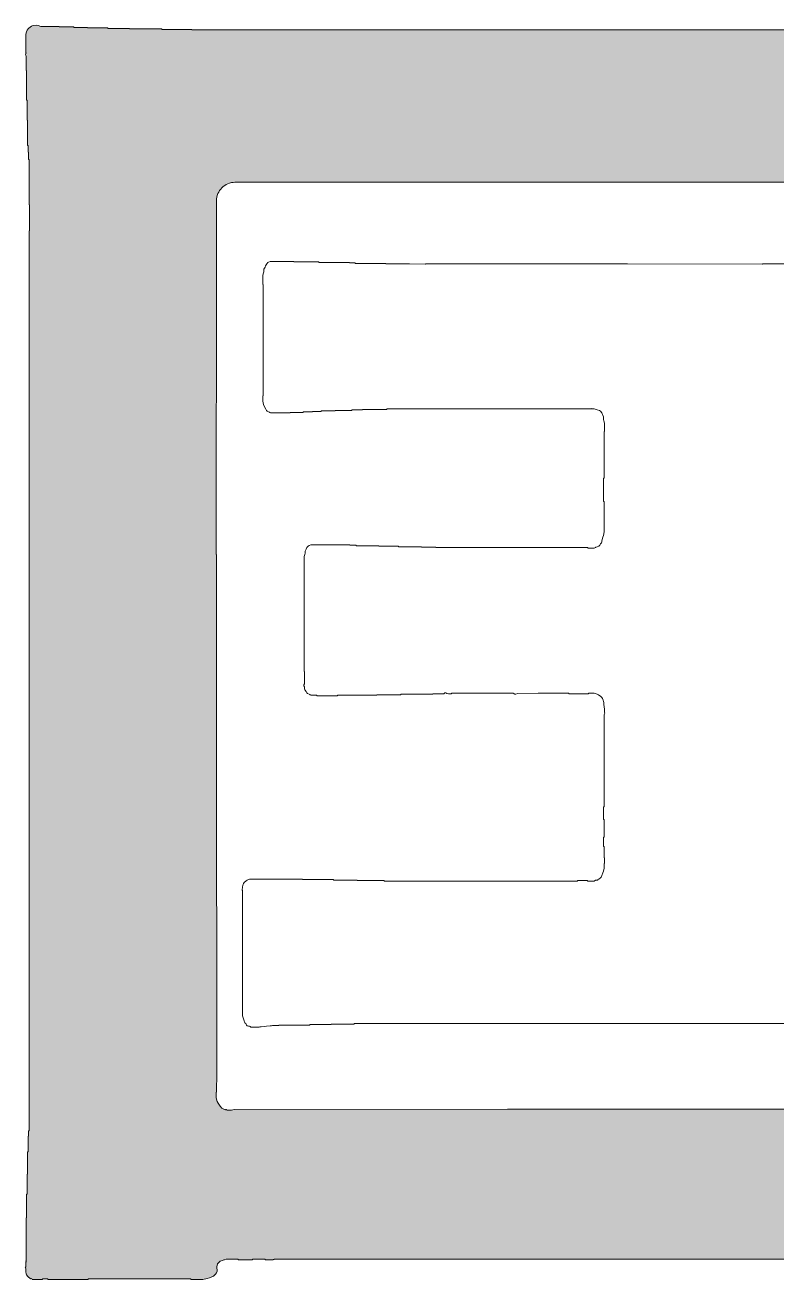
# Model space of a CAD drawing. Extents: x -116116 to 163606, y 26244 to 87374.
# Drawn here: x 132558.9 to 132760.1, y 56442.9 to 56781.5 of the extents above; entities that cross this region are included whole.
import ezdxf
from ezdxf.enums import TextEntityAlignment as Align

# ---------------------------------------------------------------- set-up
doc = ezdxf.new("R2010")
doc.units = 0
doc.header["$LTSCALE"] = 1000
doc.layers.get('0').update_dxf_attribs({"linetype": 'CONTINUOUS'})
doc.layers.add('HFZT', color=5, linetype='CONTINUOUS', lineweight=15)
doc.styles.add('TSSD_NORM', font='tssdeng.shx', dxfattribs={"width": 0.7, "bigfont": 'hztxt.shx'})

# ---------------------------------------------------------------- blocks, each defined once
blk = doc.blocks.new('z')
h = blk.add_hatch(color=256)
edge = h.paths.add_edge_path(flags=16)
edge.add_line((297796.8, 24001.48), (297796.8, 24014.74))
edge.add_line((297796.8, 24014.74), (297796.8, 24041.24))
edge.add_line((297796.8, 24041.24), (297797.12, 24105.89))
edge.add_line((297797.12, 24105.89), (297797.12, 24205.28))
edge.add_arc((297809.12, 24205.28), 12, 90, 180, ccw=False)
edge.add_line((297809.12, 24217.28), (298042.62, 24217.28))
edge.add_line((298042.62, 24217.28), (298153.36, 24217.28))
edge.add_line((298153.36, 24217.28), (298409.26, 24217.28))
edge.add_arc((298409.26, 24205.28), 12, 0, 90, ccw=False)
edge.add_line((298421.26, 24205.28), (298421.26, 23920.57))
edge.add_line((298421.26, 23920.57), (298421.26, 23885.23))
edge.add_line((298421.26, 23885.23), (298421.29, 23867.57))
edge.add_line((298421.29, 23867.57), (298421.42, 23832.23))
edge.add_line((298421.42, 23832.23), (298421.26, 23763.61))
edge.add_line((298421.26, 23763.61), (298421.26, 23729.94))
edge.add_line((298421.26, 23729.94), (298421.26, 23662.59))
edge.add_line((298421.26, 23662.59), (298421.13, 23662.59))
edge.add_line((298421.13, 23662.59), (298421.07, 23662.59))
edge.add_line((298421.07, 23662.59), (298420.94, 23662.59))
edge.add_line((298420.94, 23662.59), (298420.94, 23660.03))
edge.add_line((298420.94, 23660.03), (298420.94, 23658.75))
edge.add_line((298420.94, 23658.75), (298420.94, 23656.19))
edge.add_line((298420.94, 23656.19), (298421.07, 23656.19))
edge.add_line((298421.07, 23656.19), (298421.13, 23656.19))
edge.add_line((298421.13, 23656.19), (298421.26, 23656.19))
edge.add_line((298421.26, 23656.19), (298421.12, 23651.58))
edge.add_line((298421.12, 23651.58), (298421.16, 23649.27))
edge.add_line((298421.16, 23649.27), (298421.42, 23644.67))
edge.add_line((298421.42, 23644.67), (298421.79, 23644.31))
edge.add_line((298421.79, 23644.31), (298421.71, 23643.65))
edge.add_line((298421.71, 23643.65), (298421.26, 23643.39))
edge.add_line((298421.26, 23643.39), (298421.26, 23641.34))
edge.add_line((298421.26, 23641.34), (298421.26, 23640.32))
edge.add_line((298421.26, 23640.32), (298421.26, 23638.27))
edge.add_line((298421.26, 23638.27), (298421.37, 23637.89))
edge.add_line((298421.37, 23637.89), (298421.41, 23637.7))
edge.add_line((298421.41, 23637.7), (298421.42, 23637.31))
edge.add_line((298421.42, 23637.31), (298421.5, 23637.18))
edge.add_line((298421.5, 23637.18), (298421.4, 23637))
edge.add_line((298421.4, 23637), (298421.26, 23636.99))
edge.add_line((298421.26, 23636.99), (298421.26, 23631.23))
edge.add_line((298421.26, 23631.23), (298421.26, 23628.35))
edge.add_line((298421.26, 23628.35), (298421.26, 23622.58))
edge.add_line((298421.26, 23622.58), (298420.76, 23621.11))
edge.add_line((298420.76, 23621.11), (298420.62, 23620.3))
edge.add_line((298420.62, 23620.3), (298420.62, 23618.74))
edge.add_line((298420.62, 23618.74), (298420.07, 23617.91))
edge.add_line((298420.07, 23617.91), (298419.84, 23617.45))
edge.add_line((298419.84, 23617.45), (298419.5, 23616.5))
edge.add_line((298419.5, 23616.5), (298419.38, 23616.34))
edge.add_line((298419.38, 23616.34), (298419.47, 23616.07))
edge.add_line((298419.47, 23616.07), (298419.66, 23616.02))
edge.add_line((298419.66, 23616.02), (298419.01, 23615.69))
edge.add_line((298419.01, 23615.69), (298418.7, 23615.45))
edge.add_line((298418.7, 23615.45), (298418.22, 23614.9))
edge.add_line((298418.22, 23614.9), (298417.14, 23614.19))
edge.add_line((298417.14, 23614.19), (298416.47, 23613.94))
edge.add_line((298416.47, 23613.94), (298415.18, 23613.78))
edge.add_line((298415.18, 23613.78), (298414.82, 23613.41))
edge.add_line((298414.82, 23613.41), (298414.16, 23613.49))
edge.add_line((298414.16, 23613.49), (298413.9, 23613.94))
edge.add_line((298413.9, 23613.94), (298412.63, 23613.81))
edge.add_line((298412.63, 23613.81), (298411.96, 23613.85))
edge.add_line((298411.96, 23613.85), (298410.7, 23614.1))
edge.add_line((298410.7, 23614.1), (298409.92, 23614.55))
edge.add_line((298409.92, 23614.55), (298409.17, 23614.5))
edge.add_line((298409.17, 23614.5), (298408.46, 23613.94))
edge.add_line((298408.46, 23613.94), (298395.27, 23613.94))
edge.add_line((298395.27, 23613.94), (298388.68, 23613.94))
edge.add_line((298388.68, 23613.94), (298375.49, 23613.94))
edge.add_line((298375.49, 23613.94), (298375.49, 23614.07))
edge.add_line((298375.49, 23614.07), (298375.49, 23614.13))
edge.add_line((298375.49, 23614.13), (298375.49, 23614.26))
edge.add_line((298375.49, 23614.26), (298374.21, 23614.26))
edge.add_line((298374.21, 23614.26), (298373.57, 23614.26))
edge.add_line((298373.57, 23614.26), (298372.29, 23614.26))
edge.add_line((298372.29, 23614.26), (298372.29, 23614.13))
edge.add_line((298372.29, 23614.13), (298372.29, 23614.07))
edge.add_line((298372.29, 23614.07), (298372.29, 23613.94))
edge.add_line((298372.29, 23613.94), (298326.2, 23613.94))
edge.add_line((298326.2, 23613.94), (298303.16, 23613.94))
edge.add_line((298303.16, 23613.94), (298257.07, 23613.94))
edge.add_line((298257.07, 23613.94), (298257.07, 23614.07))
edge.add_line((298257.07, 23614.07), (298257.07, 23614.13))
edge.add_line((298257.07, 23614.13), (298257.07, 23614.26))
edge.add_line((298257.07, 23614.26), (298255.4, 23614.26))
edge.add_line((298255.4, 23614.26), (298254.57, 23614.26))
edge.add_line((298254.57, 23614.26), (298252.91, 23614.26))
edge.add_line((298252.91, 23614.26), (298252.91, 23614.13))
edge.add_line((298252.91, 23614.13), (298252.91, 23614.07))
edge.add_line((298252.91, 23614.07), (298252.91, 23613.94))
edge.add_line((298252.91, 23613.94), (298075.2, 23613.94))
edge.add_line((298075.2, 23613.94), (297986.35, 23613.91))
edge.add_line((297986.35, 23613.91), (297808.65, 23613.78))
edge.add_line((297808.65, 23613.78), (297806.76, 23613.38))
edge.add_line((297806.76, 23613.38), (297805.78, 23613.29))
edge.add_line((297805.78, 23613.29), (297803.85, 23613.3))
edge.add_line((297803.85, 23613.3), (297803.71, 23613.68))
edge.add_line((297803.71, 23613.68), (297803.22, 23613.84))
edge.add_line((297803.22, 23613.84), (297802.89, 23613.62))
edge.add_line((297802.89, 23613.62), (297801.37, 23614.19))
edge.add_line((297801.37, 23614.19), (297800.63, 23614.69))
edge.add_line((297800.63, 23614.69), (297799.52, 23615.86))
edge.add_line((297799.52, 23615.86), (297798.09, 23617.83))
edge.add_line((297798.09, 23617.83), (297797.52, 23618.98))
edge.add_line((297797.52, 23618.98), (297796.8, 23621.3))
edge.add_line((297796.8, 23621.3), (297796.8, 23622.84))
edge.add_line((297796.8, 23622.84), (297796.8, 23623.61))
edge.add_line((297796.8, 23623.61), (297796.8, 23625.14))
edge.add_line((297796.8, 23625.14), (297796.93, 23625.14))
edge.add_line((297796.93, 23625.14), (297797, 23625.14))
edge.add_line((297797, 23625.14), (297797.12, 23625.14))
edge.add_line((297797.12, 23625.14), (297797, 23628.22))
edge.add_line((297797, 23628.22), (297797.03, 23629.76))
edge.add_line((297797.03, 23629.76), (297797.28, 23632.83))
edge.add_line((297797.28, 23632.83), (297797.12, 23859.12))
edge.add_line((297797.12, 23859.12), (297797.12, 23905.46))
edge.add_line((297797.12, 23905.46), (297797.12, 23928.64))
edge.add_line((297797.12, 23928.64), (297797.12, 23974.98))
edge.add_line((297797.12, 23974.98), (297797, 23974.98))
edge.add_line((297797, 23974.98), (297796.93, 23974.98))
edge.add_line((297796.93, 23974.98), (297796.8, 23974.98))
edge.add_line((297796.8, 23974.98), (297796.8, 24001.48))
h.paths.add_polyline_path([(298543.19, 23496.61), (298544, 23496.81), (298545.45, 23497.44), (298546.77, 23498.15), (298547.39, 23498.67), (298548.33, 23499.84), (298548.25, 23500.05), (298548.42, 23500.31), (298548.65, 23500.32), (298548.65, 23502.24), (298548.65, 23503.2), (298548.65, 23505.12), (298548.52, 23505.12), (298548.46, 23505.12), (298548.33, 23505.12), (298548.33, 23507.42), (298548.33, 23508.57), (298548.33, 23510.88), (298548.27, 23511.52), (298548.23, 23511.84), (298548.17, 23512.48), (298547.91, 23515.04), (298547.79, 23516.32), (298547.53, 23518.88), (298547.47, 23519.52), (298547.43, 23519.84), (298547.37, 23520.48), (298547.37, 23522.79), (298547.37, 23523.94), (298547.37, 23526.24), (298547.5, 23526.24), (298547.56, 23526.24), (298547.69, 23526.24), (298547.69, 23529.96), (298547.69, 23531.81), (298547.69, 23535.52), (298547.56, 23535.52), (298547.5, 23535.52), (298547.37, 23535.52), (298547.37, 23537.96), (298547.37, 23539.17), (298547.37, 23541.61), (298547.24, 23541.61), (298547.18, 23541.61), (298547.05, 23541.61), (298547.05, 23551.34), (298547.05, 23556.2), (298547.05, 23565.93), (298546.92, 23565.93), (298546.86, 23565.93), (298546.73, 23565.93), (298546.73, 23571.95), (298546.73, 23574.96), (298546.73, 23580.97), (298546.6, 23580.97), (298546.54, 23580.97), (298546.41, 23580.97), (298546.41, 23586.16), (298546.41, 23588.75), (298546.41, 23593.94), (298546.35, 23594.51), (298546.31, 23594.8), (298546.25, 23595.38), (298545.99, 23597.68), (298545.87, 23598.83), (298545.61, 23601.14), (298545.55, 23601.72), (298545.51, 23602), (298545.45, 23602.58), (298545.45, 23603.28), (298545.45, 23603.64), (298545.45, 23604.34), (298545.58, 23604.34), (298545.64, 23604.34), (298545.77, 23604.34), (298545.77, 23623.42), (298545.77, 23632.95), (298545.77, 23652.03), (298545.64, 23652.03), (298545.58, 23652.03), (298545.45, 23652.03), (298545.45, 23863.41), (298545.45, 23969.09), (298545.45, 24180.47), (298545.58, 24180.47), (298545.64, 24180.47), (298545.77, 24180.47), (298545.77, 24191.73), (298545.77, 24197.37), (298545.77, 24208.63), (298545.9, 24208.63), (298545.96, 24208.63), (298546.09, 24208.63), (298546.09, 24219.39), (298546.09, 24224.77), (298546.09, 24235.52), (298546.22, 24235.52), (298546.28, 24235.52), (298546.41, 24235.52), (298546.41, 24236.93), (298546.41, 24237.63), (298546.41, 24239.04), (298546.54, 24239.04), (298546.6, 24239.04), (298546.73, 24239.04), (298546.73, 24247.11), (298546.73, 24251.14), (298546.73, 24259.21), (298546.86, 24259.21), (298546.92, 24259.21), (298547.05, 24259.21), (298547.05, 24265.09), (298547.05, 24268.04), (298547.05, 24273.93), (298547.18, 24273.93), (298547.24, 24273.93), (298547.37, 24273.93), (298547.37, 24281.35), (298547.37, 24285.07), (298547.37, 24292.49), (298547.5, 24292.49), (298547.56, 24292.49), (298547.69, 24292.49), (298547.69, 24294.8), (298547.69, 24295.95), (298547.69, 24298.25), (298547.82, 24298.25), (298547.88, 24298.25), (298548.01, 24298.25), (298548.01, 24300.17), (298548.01, 24301.13), (298548.01, 24303.05), (298547.88, 24303.05), (298547.82, 24303.05), (298547.69, 24303.05), (298547.69, 24304.78), (298547.69, 24305.65), (298547.69, 24307.38), (298547.75, 24307.7), (298547.79, 24307.86), (298547.85, 24308.18), (298548.11, 24309.46), (298548.23, 24310.1), (298548.49, 24311.38), (298548.64, 24312.65), (298548.61, 24313.33), (298548.33, 24314.58), (298547.34, 24315.93), (298546.79, 24316.58), (298545.61, 24317.78), (298544.94, 24317.96), (298544.6, 24318.19), (298544.17, 24318.74), (298543.83, 24318.52), (298543.35, 24318.68), (298543.21, 24319.06), (298541.03, 24319.06), (298539.95, 24319.06), (298537.77, 24319.06), (298537.77, 24318.93), (298537.77, 24318.87), (298537.77, 24318.74), (298534.7, 24318.74), (298533.16, 24318.74), (298530.09, 24318.74), (298530.09, 24318.61), (298530.09, 24318.55), (298530.09, 24318.42), (298528.17, 24318.42), (298527.21, 24318.42), (298525.29, 24318.42), (298525.29, 24318.29), (298525.29, 24318.23), (298525.29, 24318.1), (298519.14, 24318.1), (298516.07, 24318.1), (298509.92, 24318.1), (298509.92, 24317.97), (298509.92, 24317.91), (298509.92, 24317.78), (298504.67, 24317.78), (298502.05, 24317.78), (298496.8, 24317.78), (298496.8, 24317.65), (298496.8, 24317.59), (298496.8, 24317.46), (298491.04, 24317.46), (298488.16, 24317.46), (298482.4, 24317.46), (298482.4, 24317.33), (298482.4, 24317.27), (298482.4, 24317.14), (298475.23, 24317.14), (298471.64, 24317.14), (298464.47, 24317.14), (298464.47, 24317.01), (298464.47, 24316.95), (298464.47, 24316.82), (298457.81, 24316.82), (298454.49, 24316.82), (298447.83, 24316.82), (298447.83, 24316.69), (298447.83, 24316.63), (298447.83, 24316.5), (298181.15, 24316.5), (298047.8, 24316.5), (297781.12, 24316.5), (297781.12, 24316.63), (297781.12, 24316.69), (297781.12, 24316.82), (297773.31, 24316.82), (297769.41, 24316.82), (297761.6, 24316.82), (297761.6, 24316.95), (297761.6, 24317.01), (297761.6, 24317.14), (297753.15, 24317.14), (297748.92, 24317.14), (297740.47, 24317.14), (297740.47, 24317.27), (297740.47, 24317.33), (297740.47, 24317.46), (297734.84, 24317.46), (297732.02, 24317.46), (297726.39, 24317.46), (297726.39, 24317.59), (297726.39, 24317.65), (297726.39, 24317.78), (297721.14, 24317.78), (297718.51, 24317.78), (297713.27, 24317.78), (297713.27, 24317.91), (297713.27, 24317.97), (297713.27, 24318.1), (297709.68, 24318.1), (297707.89, 24318.1), (297704.3, 24318.1), (297704.3, 24318.23), (297704.3, 24318.29), (297704.3, 24318.42), (297700.46, 24318.42), (297698.54, 24318.42), (297694.7, 24318.42), (297694.7, 24318.55), (297694.7, 24318.61), (297694.7, 24318.74), (297689.96, 24318.74), (297687.6, 24318.74), (297682.86, 24318.74), (297681.02, 24319.34), (297679.99, 24319.47), (297678.06, 24319.38), (297677.11, 24319.04), (297676.65, 24318.81), (297675.82, 24318.26), (297674.9, 24317.67), (297674.49, 24317.25), (297673.9, 24316.34), (297673.51, 24315.19), (297673.32, 24314.61), (297672.94, 24313.46), (297672.94, 24308.66), (297672.94, 24306.26), (297672.94, 24301.45), (297673.08, 24301.44), (297673.17, 24301.26), (297673.1, 24301.13), (297672.92, 24300.38), (297672.96, 24299.93), (297673.26, 24299.21), (297673.26, 24295.5), (297673.26, 24293.64), (297673.26, 24289.93), (297673.38, 24289.93), (297673.45, 24289.93), (297673.58, 24289.93), (297673.58, 24282.25), (297673.58, 24278.41), (297673.58, 24270.73), (297673.7, 24270.73), (297673.77, 24270.73), (297673.9, 24270.73), (297673.9, 24265.48), (297673.9, 24262.85), (297673.9, 24257.6), (297674.02, 24257.6), (297674.09, 24257.6), (297674.22, 24257.6), (297674.22, 24251.08), (297674.22, 24247.81), (297674.22, 24241.28), (297674.34, 24241.28), (297674.41, 24241.28), (297674.54, 24241.28), (297674.54, 24239.49), (297674.54, 24238.59), (297674.54, 24236.8), (297674.67, 24236.8), (297674.73, 24236.8), (297674.86, 24236.8), (297674.86, 24234.88), (297674.86, 24233.92), (297674.86, 24232), (297674.98, 24232), (297675.05, 24232), (297675.18, 24232), (297675.18, 24220.22), (297675.18, 24214.33), (297675.18, 24202.55), (297675.3, 24202.55), (297675.37, 24202.55), (297675.5, 24202.55), (297675.5, 24195.77), (297675.5, 24192.37), (297675.5, 24185.59), (297675.37, 24185.59), (297675.3, 24185.59), (297675.18, 24185.59), (297675.18, 23951.3), (297675.18, 23834.15), (297675.18, 23599.86), (297675.05, 23599.86), (297674.98, 23599.86), (297674.86, 23599.86), (297674.86, 23598.45), (297674.86, 23597.75), (297674.86, 23596.34), (297674.73, 23596.34), (297674.67, 23596.34), (297674.54, 23596.34), (297674.54, 23592.24), (297674.54, 23590.19), (297674.54, 23586.1), (297674.41, 23586.1), (297674.34, 23586.1), (297674.22, 23586.1), (297674.22, 23580.33), (297674.22, 23577.45), (297674.22, 23571.69), (297674.09, 23571.69), (297674.02, 23571.69), (297673.9, 23571.69), (297673.9, 23566.44), (297673.9, 23563.82), (297673.9, 23558.57), (297673.77, 23558.57), (297673.7, 23558.57), (297673.58, 23558.57), (297673.58, 23552.42), (297673.58, 23549.35), (297673.58, 23543.21), (297673.45, 23543.21), (297673.38, 23543.21), (297673.26, 23543.21), (297673.26, 23532.07), (297673.26, 23526.5), (297673.26, 23515.36), (297673.11, 23515.34), (297673.02, 23515.16), (297673.1, 23515.04), (297673.27, 23514.84), (297673.18, 23514.49), (297672.94, 23514.4), (297672.94, 23513.12), (297672.94, 23512.48), (297672.94, 23511.2), (297672.79, 23511.18), (297672.7, 23511), (297672.78, 23510.88), (297673.03, 23509.82), (297673.07, 23509.24), (297672.94, 23508.16), (297673.17, 23506.83), (297673.5, 23506.14), (297674.38, 23505.12), (297675.08, 23504.48), (297675.43, 23504.16), (297676.14, 23503.52), (297676.48, 23503.74), (297676.96, 23503.58), (297677.1, 23503.2), (297679.79, 23503.2), (297681.13, 23503.2), (297683.82, 23503.2), (297683.82, 23503.33), (297683.82, 23503.39), (297683.82, 23503.52), (297685.23, 23503.52), (297685.93, 23503.52), (297687.34, 23503.52), (297687.34, 23503.39), (297687.34, 23503.33), (297687.34, 23503.2), (297697.84, 23503.2), (297703.09, 23503.2), (297713.59, 23503.2), (297713.59, 23503.33), (297713.59, 23503.39), (297713.59, 23503.52), (297740.34, 23503.52), (297753.72, 23503.52), (297780.48, 23503.52), (297780.48, 23503.39), (297780.48, 23503.33), (297780.48, 23503.2), (297783.55, 23503.2), (297785.09, 23503.2), (297788.16, 23503.2), (297791.05, 23503.73), (297792.49, 23504.15), (297795.2, 23505.28), (297795.98, 23506.1), (297796.36, 23506.52), (297797.12, 23507.36), (297797.51, 23508.58), (297797.55, 23509.3), (297797.28, 23510.56), (297797.36, 23511.66), (297797.46, 23512.22), (297797.76, 23513.28), (297798.79, 23514.46), (297799.51, 23514.95), (297800.97, 23515.52), (297801.93, 23515.84), (297802.41, 23516), (297803.37, 23516.32), (297806.5, 23516.32), (297808.07, 23516.32), (297811.21, 23516.32), (297811.21, 23516.19), (297811.21, 23516.13), (297811.21, 23516), (297814.92, 23516), (297816.78, 23516), (297820.49, 23516), (297820.49, 23516.13), (297820.49, 23516.19), (297820.49, 23516.32), (297823.82, 23516.32), (297825.48, 23516.32), (297828.81, 23516.32), (297828.81, 23516.19), (297828.81, 23516.13), (297828.81, 23516), (297830.86, 23516), (297831.88, 23516), (297833.93, 23516), (297833.95, 23516.14), (297834.13, 23516.23), (297834.25, 23516.16), (297834.38, 23516.09), (297834.56, 23516.18), (297834.57, 23516.32), (298047.36, 23516.32), (298153.75, 23516.32), (298366.53, 23516.32), (298366.55, 23516.18), (298366.73, 23516.09), (298366.85, 23516.16), (298370.18, 23516.02), (298371.85, 23516.05), (298375.17, 23516.32), (298376.97, 23516.32), (298377.86, 23516.32), (298379.65, 23516.32), (298379.84, 23515.98), (298380.33, 23515.9), (298380.61, 23516.16), (298387.4, 23516.29), (298390.79, 23516.32), (298397.58, 23516.32), (298397.83, 23515.87), (298398.5, 23515.79), (298398.86, 23516.16), (298399.81, 23516.54), (298400.52, 23516.5), (298401.42, 23516), (298405.39, 23516), (298407.37, 23516), (298411.34, 23516), (298411.34, 23516.13), (298411.34, 23516.19), (298411.34, 23516.32), (298413.2, 23516.32), (298414.13, 23516.32), (298415.98, 23516.32), (298417.31, 23516.09), (298418, 23515.76), (298419.02, 23514.88), (298419.53, 23514.37), (298419.79, 23514.11), (298420.3, 23513.6), (298420.32, 23512.61), (298420.46, 23512.07), (298420.94, 23511.2), (298420.94, 23508.13), (298420.94, 23506.59), (298420.94, 23503.52), (298420.45, 23503.1), (298420.38, 23502.42), (298420.78, 23501.92), (298421.02, 23500.73), (298421.22, 23500.13), (298421.74, 23499.04), (298422.53, 23498.2), (298423.06, 23497.84), (298424.14, 23497.44), (298424.39, 23497.58), (298424.75, 23497.4), (298424.78, 23497.12), (298427.73, 23497.12), (298429.2, 23497.12), (298432.14, 23497.12), (298432.14, 23496.99), (298432.14, 23496.92), (298432.14, 23496.8), (298474.39, 23496.8), (298495.52, 23496.8), (298537.77, 23496.8), (298537.78, 23496.94), (298537.97, 23497.03), (298538.09, 23496.96), (298539.48, 23496.7), (298540.21, 23496.67), (298541.61, 23496.8), (298541.61, 23496.67), (298541.61, 23496.6), (298541.61, 23496.48)])
for points in [[(298181.15, 24316.5), (298047.8, 24316.5), (297781.12, 24316.5), (297781.12, 24316.63), (297781.12, 24316.69), (297781.12, 24316.82), (297773.31, 24316.82), (297769.41, 24316.82), (297761.6, 24316.82), (297761.6, 24316.95), (297761.6, 24317.01), (297761.6, 24317.14), (297753.15, 24317.14), (297748.92, 24317.14), (297740.47, 24317.14), (297740.47, 24317.27), (297740.47, 24317.33), (297740.47, 24317.46), (297734.84, 24317.46), (297732.02, 24317.46), (297726.39, 24317.46), (297726.39, 24317.59), (297726.39, 24317.65), (297726.39, 24317.78), (297721.14, 24317.78), (297718.51, 24317.78), (297713.27, 24317.78), (297713.27, 24317.91), (297713.27, 24317.97), (297713.27, 24318.1), (297709.68, 24318.1), (297707.89, 24318.1), (297704.3, 24318.1), (297704.3, 24318.23), (297704.3, 24318.29), (297704.3, 24318.42), (297700.46, 24318.42), (297698.54, 24318.42), (297694.7, 24318.42), (297694.7, 24318.55), (297694.7, 24318.61), (297694.7, 24318.74), (297689.96, 24318.74), (297687.6, 24318.74), (297682.86, 24318.74), (297681.02, 24319.34), (297679.99, 24319.47), (297678.06, 24319.38), (297677.11, 24319.04), (297676.65, 24318.81), (297675.82, 24318.26), (297674.9, 24317.67), (297674.49, 24317.25), (297673.9, 24316.34), (297673.51, 24315.19), (297673.32, 24314.61), (297672.94, 24313.46), (297672.94, 24308.66), (297672.94, 24306.26), (297672.94, 24301.45), (297673.08, 24301.44), (297673.17, 24301.26), (297673.1, 24301.13), (297672.92, 24300.38), (297672.96, 24299.93), (297673.26, 24299.21), (297673.26, 24295.5), (297673.26, 24293.64), (297673.26, 24289.93), (297673.38, 24289.93), (297673.45, 24289.93), (297673.58, 24289.93), (297673.58, 24282.25), (297673.58, 24278.41), (297673.58, 24270.73), (297673.7, 24270.73), (297673.77, 24270.73), (297673.9, 24270.73), (297673.9, 24265.48), (297673.9, 24262.85), (297673.9, 24257.6), (297674.02, 24257.6), (297674.09, 24257.6), (297674.22, 24257.6), (297674.22, 24251.08), (297674.22, 24247.81), (297674.22, 24241.28), (297674.34, 24241.28), (297674.41, 24241.28), (297674.54, 24241.28), (297674.54, 24239.49), (297674.54, 24238.59), (297674.54, 24236.8), (297674.67, 24236.8), (297674.73, 24236.8), (297674.86, 24236.8), (297674.86, 24234.88), (297674.86, 24233.92), (297674.86, 24232), (297674.98, 24232), (297675.05, 24232), (297675.18, 24232), (297675.18, 24220.22), (297675.18, 24214.33), (297675.18, 24202.55), (297675.3, 24202.55), (297675.37, 24202.55), (297675.5, 24202.55), (297675.5, 24195.77), (297675.5, 24192.37), (297675.5, 24185.59), (297675.37, 24185.59), (297675.3, 24185.59), (297675.18, 24185.59), (297675.18, 23951.3), (297675.18, 23834.15), (297675.18, 23599.86), (297675.05, 23599.86), (297674.98, 23599.86), (297674.86, 23599.86), (297674.86, 23598.45), (297674.86, 23597.75), (297674.86, 23596.34), (297674.73, 23596.34), (297674.67, 23596.34), (297674.54, 23596.34), (297674.54, 23592.24), (297674.54, 23590.19), (297674.54, 23586.1), (297674.41, 23586.1), (297674.34, 23586.1), (297674.22, 23586.1), (297674.22, 23580.33), (297674.22, 23577.45), (297674.22, 23571.69), (297674.09, 23571.69), (297674.02, 23571.69), (297673.9, 23571.69), (297673.9, 23566.44), (297673.9, 23563.82), (297673.9, 23558.57), (297673.77, 23558.57), (297673.7, 23558.57), (297673.58, 23558.57), (297673.58, 23552.42), (297673.58, 23549.35), (297673.58, 23543.21), (297673.45, 23543.21), (297673.38, 23543.21), (297673.26, 23543.21), (297673.26, 23532.07), (297673.26, 23526.5), (297673.26, 23515.36), (297673.11, 23515.34), (297673.02, 23515.16), (297673.1, 23515.04), (297673.27, 23514.84), (297673.18, 23514.49), (297672.94, 23514.4), (297672.94, 23513.12), (297672.94, 23512.48), (297672.94, 23511.2), (297672.79, 23511.18), (297672.7, 23511), (297672.78, 23510.88), (297673.03, 23509.82), (297673.07, 23509.24), (297672.94, 23508.16), (297673.17, 23506.83), (297673.5, 23506.14), (297674.38, 23505.12), (297675.08, 23504.48), (297675.43, 23504.16), (297676.14, 23503.52), (297676.48, 23503.74), (297676.96, 23503.58), (297677.1, 23503.2), (297679.79, 23503.2), (297681.13, 23503.2), (297683.82, 23503.2), (297683.82, 23503.33), (297683.82, 23503.39), (297683.82, 23503.52), (297685.23, 23503.52), (297685.93, 23503.52), (297687.34, 23503.52), (297687.34, 23503.39), (297687.34, 23503.33), (297687.34, 23503.2), (297697.84, 23503.2), (297703.09, 23503.2), (297713.59, 23503.2), (297713.59, 23503.33), (297713.59, 23503.39), (297713.59, 23503.52), (297740.34, 23503.52), (297753.72, 23503.52), (297780.48, 23503.52), (297780.48, 23503.39), (297780.48, 23503.33), (297780.48, 23503.2), (297783.55, 23503.2), (297785.09, 23503.2), (297788.16, 23503.2), (297791.05, 23503.73), (297792.49, 23504.15), (297795.2, 23505.28), (297795.98, 23506.1), (297796.36, 23506.52), (297797.12, 23507.36), (297797.51, 23508.58), (297797.55, 23509.3), (297797.28, 23510.56), (297797.36, 23511.66), (297797.46, 23512.22), (297797.76, 23513.28), (297798.79, 23514.46), (297799.51, 23514.95), (297800.97, 23515.52), (297801.93, 23515.84), (297802.41, 23516), (297803.37, 23516.32), (297806.5, 23516.32), (297808.07, 23516.32), (297811.21, 23516.32), (297811.21, 23516.19), (297811.21, 23516.13), (297811.21, 23516), (297814.92, 23516), (297816.78, 23516), (297820.49, 23516), (297820.49, 23516.13), (297820.49, 23516.19), (297820.49, 23516.32), (297823.82, 23516.32), (297825.48, 23516.32), (297828.81, 23516.32), (297828.81, 23516.19), (297828.81, 23516.13), (297828.81, 23516), (297830.86, 23516), (297831.88, 23516), (297833.93, 23516), (297833.95, 23516.14), (297834.13, 23516.23), (297834.25, 23516.16), (297834.38, 23516.09), (297834.56, 23516.18), (297834.57, 23516.32), (298047.36, 23516.32), (298153.75, 23516.32), (298366.53, 23516.32)], [(298217.31, 24164.14), (298152.4, 24164.14), (298152.39, 24164), (298152.21, 24163.91), (298152.08, 24163.98), (298064.51, 24164.11), (298020.73, 24164.14), (297933.15, 24164.14), (297933.14, 24164), (297932.96, 24163.91), (297932.83, 24163.98), (297922.59, 24164.11), (297917.47, 24164.14), (297907.23, 24164.14), (297907.23, 24164.27), (297907.23, 24164.34), (297907.23, 24164.46), (297899.29, 24164.46), (297895.32, 24164.46), (297887.38, 24164.46), (297887.38, 24164.59), (297887.38, 24164.66), (297887.38, 24164.78), (297885.85, 24164.78), (297885.08, 24164.78), (297883.54, 24164.78), (297883.54, 24164.91), (297883.54, 24164.98), (297883.54, 24165.1), (297875.61, 24165.1), (297871.64, 24165.1), (297863.7, 24165.1), (297863.7, 24165.23), (297863.7, 24165.3), (297863.7, 24165.42), (297857.17, 24165.42), (297853.9, 24165.42), (297847.38, 24165.42), (297847.38, 24165.55), (297847.38, 24165.62), (297847.38, 24165.74), (297841.23, 24165.74), (297838.16, 24165.74), (297832.01, 24165.74), (297831.01, 24165.37), (297830.53, 24165.06), (297829.77, 24164.3), (297829.07, 24162.8), (297828.68, 24162.06), (297827.85, 24160.62), (297827.85, 24159.07), (297827.71, 24158.26), (297827.21, 24156.78), (297827.21, 24154.35), (297827.21, 24153.13), (297827.21, 24150.7), (297827.34, 24150.7), (297827.4, 24150.7), (297827.53, 24150.7), (297827.53, 24121.77), (297827.53, 24107.3), (297827.53, 24078.36), (297827.4, 24078.36), (297827.34, 24078.36), (297827.21, 24078.36), (297827.21, 24076.96), (297827.21, 24076.25), (297827.21, 24074.84), (297827.71, 24072.65), (297828.11, 24071.57), (297829.13, 24069.56), (297829.64, 24068.65), (297830.1, 24068.23), (297831.05, 24067.8), (297831.56, 24067.55), (297831.82, 24067.42), (297832.33, 24067.16), (297837.45, 24067.16), (297840.01, 24067.16), (297845.13, 24067.16), (297845.13, 24067.29), (297845.13, 24067.35), (297845.13, 24067.48), (297848.46, 24067.48), (297850.13, 24067.48), (297853.46, 24067.48), (297853.46, 24067.61), (297853.46, 24067.67), (297853.46, 24067.8), (297855.89, 24067.8), (297857.11, 24067.8), (297859.54, 24067.8), (297859.54, 24067.93), (297859.54, 24067.99), (297859.54, 24068.12), (297861.84, 24068.12), (297862.99, 24068.12), (297865.3, 24068.12), (297865.3, 24068.25), (297865.3, 24068.31), (297865.3, 24068.44), (297868.88, 24068.44), (297870.68, 24068.44), (297874.26, 24068.44), (297874.26, 24068.57), (297874.26, 24068.63), (297874.26, 24068.76), (297878.61, 24068.76), (297880.79, 24068.76), (297885.14, 24068.76), (297885.14, 24068.89), (297885.14, 24068.95), (297885.14, 24069.08), (297887.96, 24069.08), (297889.37, 24069.08), (297892.19, 24069.08), (297892.19, 24069.21), (297892.19, 24069.28), (297892.19, 24069.4), (297898.46, 24069.4), (297901.6, 24069.4), (297907.87, 24069.4), (297907.87, 24069.53), (297907.87, 24069.6), (297907.87, 24069.72), (297961.13, 24069.72), (297987.76, 24069.72), (298041.02, 24069.72), (298041.03, 24069.87), (298041.22, 24069.96), (298041.34, 24069.88), (298042.77, 24069.78), (298043.49, 24069.65), (298044.86, 24069.24), (298046.24, 24068.72), (298046.92, 24068.26), (298047.9, 24067.16), (298048.3, 24066.12), (298048.53, 24065.61), (298049.02, 24064.6), (298048.98, 24062.92), (298049.11, 24062.03), (298049.66, 24060.44), (298049.66, 24058.26), (298049.66, 24057.18), (298049.66, 24055), (298049.53, 24055), (298049.47, 24055), (298049.34, 24055), (298049.34, 24042.84), (298049.34, 24036.76), (298049.34, 24024.59), (298049.21, 24024.59), (298049.15, 24024.59), (298049.02, 24024.59), (298049.02, 24018.58), (298049.02, 24015.57), (298049.02, 24009.55), (298049.15, 24009.55), (298049.21, 24009.55), (298049.34, 24009.55), (298049.34, 24001.61), (298049.34, 23997.64), (298049.34, 23989.71), (298048.87, 23987.38), (298048.58, 23986.22), (298047.9, 23983.94), (298047.77, 23983.1), (298047.54, 23982.64), (298046.94, 23982.02), (298046.5, 23980.98), (298045.93, 23980.46), (298044.86, 23980.1), (298044.04, 23979.85), (298043.63, 23979.65), (298042.94, 23979.14), (298041.27, 23979.14), (298040.44, 23979.14), (298038.78, 23979.14), (298038.78, 23979.27), (298038.78, 23979.34), (298038.78, 23979.46), (297999.22, 23979.46), (297979.44, 23979.46), (297939.88, 23979.46), (297939.88, 23979.59), (297939.88, 23979.66), (297939.88, 23979.78), (297936.16, 23979.78), (297934.31, 23979.78), (297930.59, 23979.78), (297930.59, 23979.91), (297930.59, 23979.97), (297930.59, 23980.1), (297924.58, 23980.1), (297921.57, 23980.1), (297915.55, 23980.1), (297915.55, 23980.23), (297915.55, 23980.3), (297915.55, 23980.42), (297910.43, 23980.42), (297907.87, 23980.42), (297902.75, 23980.42), (297902.75, 23980.55), (297902.75, 23980.62), (297902.75, 23980.74), (297896.86, 23980.74), (297893.91, 23980.74), (297888.02, 23980.74), (297888.02, 23980.87), (297888.02, 23980.94), (297888.02, 23981.06), (297886.36, 23981.06), (297885.53, 23981.06), (297883.86, 23981.06), (297883.86, 23981.19), (297883.86, 23981.26), (297883.86, 23981.38), (297873.75, 23981.38), (297868.69, 23981.38), (297858.58, 23981.38), (297857.37, 23980.82), (297856.79, 23980.41), (297855.86, 23979.46), (297855.52, 23978.52), (297855.29, 23978.06), (297854.74, 23977.22), (297854.82, 23975.79), (297854.68, 23975.01), (297854.1, 23973.7), (297854.1, 23943.74), (297854.1, 23928.76), (297854.1, 23898.8), (297854.22, 23898.8), (297854.29, 23898.8), (297854.42, 23898.8), (297854.42, 23895.6), (297854.42, 23894), (297854.42, 23890.8), (297853.91, 23890.22), (297853.86, 23889.54), (297854.26, 23888.88), (297854.42, 23887.6), (297854.67, 23886.93), (297855.38, 23885.84), (297855.89, 23884.93), (297856.35, 23884.51), (297857.3, 23884.08), (297857.81, 23883.83), (297858.07, 23883.7), (297858.58, 23883.44), (297860.11, 23883.44), (297860.88, 23883.44), (297862.42, 23883.44), (297862.42, 23883.31), (297862.42, 23883.25), (297862.42, 23883.12), (297867.8, 23883.12), (297870.48, 23883.12), (297875.86, 23883.12), (297875.86, 23883.25), (297875.86, 23883.31), (297875.86, 23883.44), (297886.1, 23883.44), (297891.22, 23883.44), (297901.47, 23883.44), (297901.47, 23883.57), (297901.47, 23883.63), (297901.47, 23883.76), (297907.74, 23883.76), (297910.88, 23883.76), (297917.15, 23883.76), (297917.15, 23883.89), (297917.15, 23883.95), (297917.15, 23884.08), (297925.47, 23884.08), (297929.63, 23884.08), (297937.96, 23884.08), (297937.96, 23884.21), (297937.96, 23884.27), (297937.96, 23884.4), (297940.77, 23884.4), (297942.18, 23884.4), (297945, 23884.4), (297945.58, 23884.9), (297946.26, 23884.96), (297946.92, 23884.56), (297948.17, 23884.31), (297948.84, 23884.27), (297950.12, 23884.4), (297950.12, 23884.53), (297950.12, 23884.59), (297950.12, 23884.72), (297966.12, 23884.72), (297974.12, 23884.72), (297990.13, 23884.72), (297991.13, 23884.16), (297991.94, 23884.11), (297993.01, 23884.56), (298006.32, 23884.69), (298012.98, 23884.72), (298026.29, 23884.72), (298026.29, 23884.59), (298026.29, 23884.53), (298026.29, 23884.4), (298031.42, 23884.4), (298033.98, 23884.4), (298039.1, 23884.4), (298039.1, 23884.53), (298039.1, 23884.59), (298039.1, 23884.72), (298040.63, 23884.72), (298041.4, 23884.72), (298042.94, 23884.72), (298044.72, 23884.2), (298045.61, 23883.76), (298047.1, 23882.64), (298047.94, 23881.85), (298048.29, 23881.32), (298048.7, 23880.24), (298049.01, 23879.25), (298049.11, 23878.72), (298049.18, 23877.68), (298049.37, 23875.57), (298049.47, 23874.51), (298049.66, 23872.4), (298049.72, 23871.69), (298049.64, 23871.29), (298049.34, 23870.64), (298049.34, 23846.7), (298049.34, 23834.73), (298049.34, 23810.79), (298049.21, 23810.79), (298049.15, 23810.79), (298049.02, 23810.79), (298049.02, 23807.46), (298049.02, 23805.79), (298049.02, 23802.46), (298049.15, 23802.46), (298049.21, 23802.46), (298049.34, 23802.46), (298049.34, 23797.85), (298049.34, 23795.55), (298049.34, 23790.94), (298049.21, 23790.94), (298049.15, 23790.94), (298049.02, 23790.94), (298049.02, 23788.51), (298049.02, 23787.29), (298049.02, 23784.86), (298049.15, 23784.86), (298049.21, 23784.86), (298049.34, 23784.86), (298049.34, 23781.91), (298049.34, 23780.44), (298049.34, 23777.5), (298049.47, 23777.5), (298049.53, 23777.5), (298049.66, 23777.5), (298049.66, 23776.09), (298049.66, 23775.39), (298049.66, 23773.98), (298049.53, 23773.98), (298049.47, 23773.98), (298049.34, 23773.98), (298049.34, 23772.7), (298049.34, 23772.06), (298049.34, 23770.78), (298048.88, 23768.83), (298048.59, 23767.86), (298047.9, 23765.98), (298047.3, 23764.96), (298046.89, 23764.48), (298045.98, 23763.73), (298045.57, 23763.78), (298045.22, 23763.5), (298045.18, 23763.1), (298044.25, 23763.13), (298043.71, 23762.97), (298042.94, 23762.45), (298041.15, 23762.45), (298040.25, 23762.45), (298038.46, 23762.45), (298038.46, 23762.58), (298038.46, 23762.65), (298038.46, 23762.77), (298035.9, 23762.77), (298034.62, 23762.77), (298032.06, 23762.77), (298032.06, 23762.65), (298032.06, 23762.58), (298032.06, 23762.45), (297981.74, 23762.45), (297956.58, 23762.45), (297906.27, 23762.45), (297906.27, 23762.58), (297906.27, 23762.65), (297906.27, 23762.77), (297899.23, 23762.77), (297895.71, 23762.77), (297888.66, 23762.77), (297888.66, 23762.9), (297888.66, 23762.97), (297888.66, 23763.1), (297882.52, 23763.1), (297879.45, 23763.1), (297873.3, 23763.1), (297873.3, 23763.22), (297873.3, 23763.29), (297873.3, 23763.42), (297865.24, 23763.42), (297861.2, 23763.42), (297853.14, 23763.42), (297853.14, 23763.54), (297853.14, 23763.61), (297853.14, 23763.73), (297839.31, 23763.73), (297832.4, 23763.73), (297818.57, 23763.73), (297817.09, 23763.08), (297816.38, 23762.6), (297815.21, 23761.49), (297814.61, 23760.88), (297814.38, 23760.42), (297814.25, 23759.57), (297814.06, 23758.61), (297813.96, 23758.13), (297813.77, 23757.17), (297813.74, 23756.83), (297813.83, 23756.6), (297814.09, 23756.37), (297814.09, 23723.73), (297814.09, 23707.4), (297814.09, 23674.76), (297814.52, 23673.47), (297814.75, 23672.83), (297815.21, 23671.55), (297815.37, 23670.71), (297815.59, 23670.27), (297816.17, 23669.63), (297816.54, 23668.76), (297817.02, 23668.32), (297817.93, 23668.03), (297818.61, 23667.94), (297818.97, 23667.8), (297819.53, 23667.39), (297821.64, 23667.39), (297822.7, 23667.39), (297824.81, 23667.39), (297825.39, 23667.46), (297825.67, 23667.49), (297826.25, 23667.55), (297828.55, 23667.81), (297829.71, 23667.94), (297832.01, 23668.19), (297832.59, 23668.26), (297832.88, 23668.29), (297833.45, 23668.35), (297835.18, 23668.35), (297836.04, 23668.35), (297837.77, 23668.35), (297837.77, 23668.48), (297837.77, 23668.55), (297837.77, 23668.67), (297845.84, 23668.67), (297849.87, 23668.67), (297857.94, 23668.67), (297857.94, 23668.8), (297857.94, 23668.87), (297857.94, 23668.99), (297863.44, 23668.99), (297866.2, 23668.99), (297871.7, 23668.99), (297871.7, 23669.12), (297871.7, 23669.19), (297871.7, 23669.31), (297877.72, 23669.31), (297880.73, 23669.31), (297886.74, 23669.31), (297886.74, 23669.44), (297886.74, 23669.51), (297886.74, 23669.63), (298063.55, 23669.63), (298151.95, 23669.63), (298328.76, 23669.63)]]:
    blk.add_lwpolyline(points)
blk.add_lwpolyline([(298252.91, 23613.94), (298075.2, 23613.94), (297986.35, 23613.91), (297808.65, 23613.78), (297806.76, 23613.38), (297805.78, 23613.29), (297803.85, 23613.3), (297803.71, 23613.68), (297803.22, 23613.84), (297802.89, 23613.62), (297801.37, 23614.19), (297800.63, 23614.69), (297799.52, 23615.86), (297798.09, 23617.83), (297797.52, 23618.98), (297796.8, 23621.3), (297796.8, 23622.84), (297796.8, 23623.61), (297796.8, 23625.14), (297796.93, 23625.14), (297797, 23625.14), (297797.12, 23625.14), (297797, 23628.22), (297797.03, 23629.76), (297797.28, 23632.83), (297797.12, 23859.12), (297797.12, 23905.46), (297797.12, 23928.64), (297797.12, 23974.98), (297797, 23974.98), (297796.93, 23974.98), (297796.8, 23974.98), (297796.8, 24001.48), (297796.8, 24014.74), (297796.8, 24041.24), (297797.12, 24105.89), (297797.12, 24205.28, -0.414214), (297809.12, 24217.28), (298042.62, 24217.28), (298153.36, 24217.28), (298409.26, 24217.28, -0.414214)], format="xyb")
blk = doc.blocks.new('DETK')
at = {"layer": 'HFZT', "color": 5, "xscale": 0.4115013172850013, "yscale": 0.4115013172850013, "zscale": 0.4115013172850013}
blk.add_blockref('z', (-94447.94, -6113.5), dxfattribs=at)
at = {"layer": 'HFZT', "color": 2, "style": 'TSSD_NORM', "width": 0.7}
for tag, height, p in [('比例尺', 250, (40275.22, 3100)), ('日期', 250, (40275.22, 1700)), ('图号', 250, (37501.45, 1700)), ('图名', 400, (31926.24, 1425))]:
    blk.add_attdef(tag, text='', height=height, dxfattribs=at).set_placement(p, align=Align.MIDDLE)

msp = doc.modelspace()

# ---------------------------------------------------------------- block references
msp.add_blockref('DETK', (104514.11772, 52887.5495))

doc.saveas('drawing.dxf')
